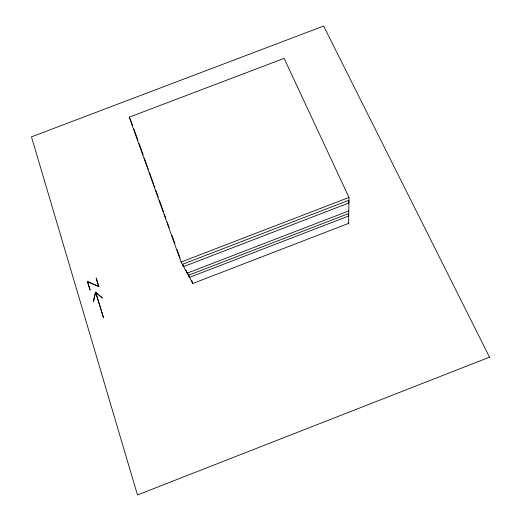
<?xml version="1.0" encoding="UTF-8"?>
<svg xmlns="http://www.w3.org/2000/svg" width="521" height="521" viewBox="0 0 521 521"><rect width="100%" height="100%" fill="white"/><g stroke="black" fill="none" stroke-linecap="round" stroke-linejoin="round"><path stroke-width="0.78" d="M348.992 197.439L348.621 223.385L192.822 283.463L181.08 262.05L129.247 117.179L284.114 58.365L348.992 197.439L181.08 262.05M188.446 275.283L348.686 213.545L348.647 216.039L189.572 277.341L187.501 272.939M182.441 264.316L348.868 200.266L348.829 202.995L183.679 266.576L182.311 264.264M348.803 210.894L187.169 273.16L186.075 270.112M87.346 281.431L90.126 290.008L87.346 281.431L98.938 286.622L96.124 278.058L98.677 286.335M87.619 281.724L98.938 286.622M129.247 117.179L130.66 120.084M348.269 222.623L348.946 224.095M191.721 280.409L192.822 283.463M188.635 275.01L189.455 277.289M182.734 264.245L183.548 266.524M130.804 120.403L132.725 125.763M133.819 128.824L137.928 140.305M139.029 143.366L143.138 154.848M144.232 157.909L148.342 169.39M149.442 172.451L153.552 183.933M154.099 185.463L154.919 187.762M155.792 190.185L158.254 197.062M159.348 200.116L163.444 211.572M164.538 214.626L165.906 218.442M167.274 222.265L169.188 227.612M171.923 235.245L174.932 243.646M177.12 249.754L180.129 258.155M95.545 292.196L93.331 301.171L93.598 301.451L95.545 292.196L103.575 317.875L95.805 292.483L102.461 298.038L95.545 292.196M489.519 357.178L137.485 494.95L31.481 136.854L323.639 26.05L489.519 357.178"/></g></svg>
